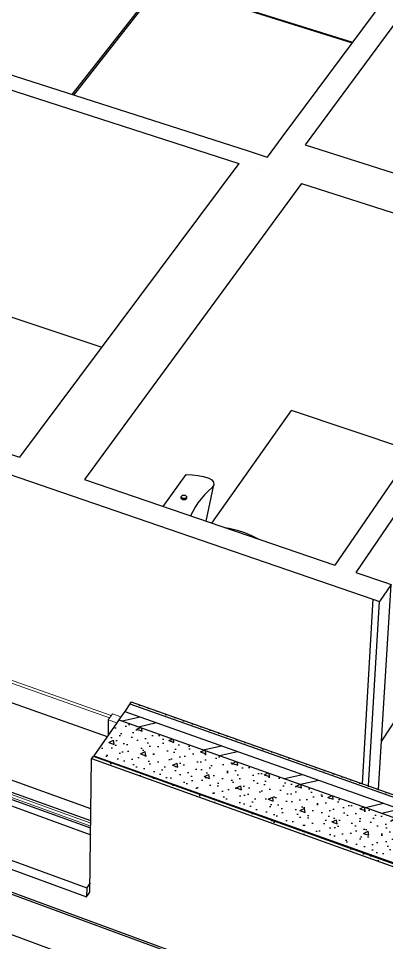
# Model space of a CAD drawing. Header units: millimetres. Extents: x 14050 to 24936, y -11631 to -4577.
# Drawn here: x 19801 to 20421, y -7873 to -6315 of the extents above; entities that cross this region are included whole.
import ezdxf

# ---------------------------------------------------------------- set-up
doc = ezdxf.new("R2010")
doc.units = ezdxf.units.MM
doc.header["$MEASUREMENT"] = 0
for name, color, linetype in [('NewA-Ee_25_10-M_WallsExternal', 7, 'Continuous'), ('NewA-Ee_25_10-M_WallsInternal', 7, 'Continuous'), ('NewA-Ee_40_20-M_GeneralFFAndEInternalMovable', 7, 'Continuous'), ('NewA-Ee_40_20-M_GeneralFFAndEInternalSanitary', 7, 'Continuous')]:
    doc.layers.add(name, color=color, linetype=linetype)

# ---------------------------------------------------------------- blocks, each defined once
blk = doc.blocks.new('Section Elem_10_1', base_point=(19801.1, -7873.2))
at = {"layer": 'NewA-Ee_25_10-M_WallsExternal', "linetype": 'Continuous'}
h = blk.add_hatch(dxfattribs=at)
h.set_pattern_fill('Plaster_0001', color=256, style=0, pattern_type=2)
h.set_pattern_definition([(340.5015, (19801.115, -7873.172), (11.26932, 17.49862), [0, -15.74545]), (340.5015, (19814.17, -7867.05), (11.26932, 17.49862), [0, -15.74545])])
h.paths.add_polyline_path([(19988.4, -7470.4), (20946.4, -7809.7), (20948.5, -7806.2), (19990.6, -7467.1)])
h = blk.add_hatch(dxfattribs=at)
h.set_pattern_fill('Insulation_0001', color=256, style=0, pattern_type=2)
h.set_pattern_definition([(12.8126, (19801.115, -7873.17), (-38.302, 70.878), []), (12.8126, (19793.454, -7859), (-38.302, 70.878), [])])
h.paths.add_polyline_path([(19969.6, -7497.2), (20929.6, -7838.2), (20938.4, -7823.2), (19979.5, -7483.1)])
h = blk.add_hatch(dxfattribs=at)
h.set_pattern_fill('Structural_Concrete_0001', color=256, style=0, pattern_type=2)
h.set_pattern_definition([(340.377, (19801.115, -7873.17), (41.0222, 63.6984), [9.496, -47.4803]), (340.377, (19848.46, -7850.89), (41.022, 63.6984), [9.496, -47.4803]), (25.203, (19801.115, -7873.17), (-59.99, 60.5506), [8.721, -43.605]), (25.203, (19854.78, -7892.31), (-59.99, 60.5506), [8.721, -43.605]), (98.68, (19810.06, -7876.36), (101.012, 3.148), [6.9827, -34.9135]), (98.68, (19863.73, -7895.5), (101.012, 3.148), [6.9827, -34.9135]), (340.377, (19805.062, -7867.042), (7.89473, 12.25877), [0, -18.9921, 0, -28.48816]), (12.848, (19814.007, -7870.231), (-7.06709, 13.17825), [0, -14.02509, 0, -23.37514])])
h.paths.add_polyline_path([(19969.6, -7497.2), (19927.3, -7557.7), (20891.5, -7902.7), (20929.6, -7838.2)])
h = blk.add_hatch(dxfattribs=at)
h.set_pattern_fill('Render_0001', color=256, style=0, pattern_type=2)
h.set_pattern_definition([(12.8796, (19824.286, -7837.192), (-9.27054, 17.40574), [0, -16.4242, 0, -24.6363]), (84.483, (19876.59, -7855.914), (-25.6842, 2.379), [0, -8.888, 0, -15.35198])])
h.paths.add_polyline_path([(19926.6, -7558.7), (19923.8, -7562.7), (20888.4, -7908.1), (20890.9, -7903.7)])
for p, q in [((21822.6, -8534.9), (16137.6, -6447.3)), ((21821.2, -8537.8), (16138.7, -6450.6)), ((19988.4, -7470.4), (20946.4, -7809.7)), ((19990.6, -7467.1), (20948.5, -7806.2)), ((19979.5, -7483.1), (20938.4, -7823.2)), ((19969.6, -7497.2), (20929.6, -7838.2)), ((19921, -7787.7), (19923.8, -7562.7)), ((19926.6, -7558.7), (19923.8, -7562.7)), ((19923.8, -7562.7), (20888.4, -7908.1)), ((19926.6, -7558.7), (20890.9, -7903.7)), ((19927.3, -7557.7), (19927.3, -7558.9)), ((19927.3, -7557.7), (20891.5, -7902.7))]:
    blk.add_line(p, q, dxfattribs=at)
at = {"layer": 'NewA-Ee_25_10-M_WallsExternal', "linetype": 'Continuous', "flags": 128}
for points in [[(19990.6, -7467.1), (19988.4, -7470.4), (19979.5, -7483.1), (19973.1, -7492.2), (19969.6, -7497.2)], [(19969.6, -7497.2), (19966.1, -7502.2), (19927.3, -7557.7)]]:
    blk.add_lwpolyline(points, dxfattribs=at)
blk = doc.blocks.new('Section Elem_32_1', base_point=(19801.1, -7873.2))
at = {"layer": 'NewA-Ee_25_10-M_WallsInternal', "linetype": 'Continuous'}
for p, q in [((20682.1, -5925.7), (20244.3, -6515.6)), ((20682.1, -5925.7), (20719.5, -5936.7)), ((20719.5, -5936.7), (20283.5, -6528.2)), ((20719.5, -5936.7), (20691, -6293.2)), ((20690.1, -6304.3), (20690, -6306)), ((20665.9, -6349), (20689.1, -6316.4)), ((20689.8, -6307.6), (20689.1, -6316.4)), ((20607.2, -6431.7), (20614.6, -6421.3)), ((20244.2, -6515.7), (20244.3, -6515.6))]:
    blk.add_line(p, q, dxfattribs=at)
blk = doc.blocks.new('Section Elem_36_1', base_point=(19801.1, -7873.2))
at = {"layer": 'NewA-Ee_25_10-M_WallsInternal', "linetype": 'Continuous'}
for p, q in [((19294.5, -6915.2), (20397.6, -7294.2)), ((19394.5, -6915.2), (19802.3, -7054.9)), ((19911.5, -7092.3), (20333.8, -7236.9)), ((20369.1, -7249), (20417, -7265.4)), ((19780.4, -7465.2), (19949.7, -7525.6))]:
    blk.add_line(p, q, dxfattribs=at)
blk = doc.blocks.new('Section Elem_40_1', base_point=(19801.1, -7873.2))
at = {"layer": 'NewA-Ee_25_10-M_WallsInternal', "linetype": 'Continuous'}
for p, q in [((19763.2, -6402.6), (19747, -6422.8)), ((19763.2, -6402.6), (20187.4, -6538.7)), ((19747, -6422.8), (19747, -6422.9)), ((19778.8, -6433), (20171.9, -6559.5)), ((20171.9, -6559.6), (20171.9, -6559.5)), ((19779.5, -6815.4), (19940.7, -6869.4))]:
    blk.add_line(p, q, dxfattribs=at)
blk = doc.blocks.new('Section Elem_56_1', base_point=(19801.1, -7873.2))
at = {"layer": 'NewA-Ee_25_10-M_WallsInternal', "linetype": 'Continuous'}
for p, q in [((20683.6, -6723.9), (20677.1, -6733.5)), ((20717.5, -6734.8), (20711, -6744.5)), ((20574.6, -6883.9), (20333.8, -7236.9)), ((20608.9, -6895.1), (20369.1, -7249)), ((20678.4, -7127.7), (20684.7, -7118.1)), ((20412, -7534), (20564.1, -7302))]:
    blk.add_line(p, q, dxfattribs=at)
blk = doc.blocks.new('Section Elem_76_1', base_point=(19801.1, -7873.2))
at = {"layer": 'NewA-Ee_25_10-M_WallsInternal', "linetype": 'Continuous'}
for p, q in [((20187.4, -6538.7), (20219.5, -6549)), ((20171.9, -6559.5), (19802.3, -7054.9)), ((20277.2, -6593.2), (19911.5, -7092.3)), ((20126.3, -7165.8), (20260.4, -6976))]:
    blk.add_line(p, q, dxfattribs=at)
blk = doc.blocks.new('Section Elem_77_1', base_point=(19801.1, -7873.2))
at = {"layer": 'NewA-Ee_25_10-M_WallsInternal', "linetype": 'Continuous'}
for p, q in [((20244.3, -6515.6), (20219.5, -6549)), ((20283.5, -6528.2), (20755.4, -6679)), ((20204.2, -6569.7), (20204.2, -6569.8)), ((20277.2, -6593.2), (20683.6, -6723.9)), ((20755.4, -6679), (20717.5, -6734.8)), ((20755.4, -6679), (20721.4, -7062.1)), ((20465, -7044.5), (20260.4, -6976.1)), ((20721.4, -7062.1), (20684.7, -7118.1))]:
    blk.add_line(p, q, dxfattribs=at)
blk = doc.blocks.new('Section Elem_99_1', base_point=(19801.1, -7873.2))
at = {"layer": 'NewA-Ee_25_10-M_WallsInternal', "linetype": 'Continuous'}
for p, q in [((20544.9, -7557), (20573.8, -7173.8)), ((20586.7, -7170.8), (20573.8, -7173.8)), ((20573.8, -7173.8), (20679.1, -7363.9)), ((20586.7, -7170.8), (20586.7, -7170.9)), ((20586.7, -7170.8), (20692.3, -7360.8)), ((20664.8, -7513.1), (20610.6, -7240.3)), ((20407, -7614.5), (20428.3, -7269.2)), ((20428.3, -7269.2), (20409, -7298.1)), ((20417, -7265.4), (20428.3, -7269.2)), ((20397.6, -7294.2), (20379.3, -7604.7)), ((20390.3, -7608.6), (20409, -7298.1)), ((20397.6, -7294.2), (20409, -7298.1)), ((20694.3, -7360.3), (20675.5, -7389.7)), ((20677.1, -7387.3), (20679.1, -7363.9)), ((20692.3, -7360.8), (20679.1, -7363.9)), ((20692, -7364), (20692.3, -7360.8)), ((20694.3, -7360.3), (20705.9, -7364.3)), ((20675.5, -7389.7), (20648.5, -7700)), ((20659.7, -7704), (20687.1, -7393.7)), ((20675.5, -7389.7), (20687.1, -7393.7)), ((20664.4, -7518.1), (20544.9, -7557)), ((20544.9, -7557), (20545, -7557)), ((20614.6, -7688), (20544.9, -7557))]:
    blk.add_line(p, q, dxfattribs=at)
blk = doc.blocks.new('Section Elem_122_1', base_point=(19801.1, -7873.2))
at = {"layer": 'NewA-Ee_25_10-M_WallsExternal', "linetype": 'Continuous'}
for p, q in [((19780.7, -7596.3), (19780.3, -7392.6)), ((19755.2, -7427.2), (19756.1, -7620)), ((19776.9, -7615.1), (19776.5, -7422.3)), ((19769.9, -7625), (19769.3, -7432.2)), ((19951.9, -7497.1), (19951.5, -7523.1)), ((19776.9, -7601.6), (19780.7, -7596.3)), ((19922.7, -7647.5), (19780.7, -7596.3)), ((19756.1, -7620), (19756.2, -7630.8)), ((19776.9, -7615.1), (19769.9, -7625)), ((19922.3, -7680.1), (19769.9, -7625)), ((19922.5, -7667.7), (19776.9, -7615.1)), ((19757.5, -7631.3), (19708.2, -7704.8)), ((19756.2, -7630.8), (19922.2, -7691)), ((19708.2, -7704.8), (19708.3, -7720)), ((19708.2, -7704.8), (19915.6, -7780.6)), ((19708.3, -7720), (19915.4, -7795.8)), ((19915.6, -7780.6), (19915.4, -7795.8)), ((19921.2, -7772), (19915.6, -7780.6)), ((19915.4, -7795.8), (19921, -7787.6))]:
    blk.add_line(p, q, dxfattribs=at)
at = {"layer": 'NewA-Ee_25_10-M_WallsExternal', "color": 24, "linetype": 'Continuous', "lineweight": 13}
for p, q in [((19755.2, -7427.2), (19769.3, -7432.2)), ((19762.4, -7417.3), (19776.5, -7422.3)), ((19776.5, -7422.3), (19769.3, -7432.2)), ((19956.8, -7490.1), (19774.3, -7425.3)), ((19771.4, -7429.2), (19954, -7494.1)), ((19958.9, -7487.1), (19951.9, -7497.1)), ((19958.9, -7487.1), (19973.1, -7492.2)), ((19951.9, -7497.1), (19966.1, -7502.2))]:
    blk.add_line(p, q, dxfattribs=at)
at = {"layer": 'NewA-Ee_25_10-M_WallsExternal', "color": 44, "linetype": 'Continuous', "lineweight": 13}
for p, q in [((19774.3, -7425.3), (19774.8, -7618.1)), ((19771.4, -7429.2), (19772, -7622)), ((19772, -7622), (19922.3, -7676.4)), ((19774.8, -7618.1), (19922.4, -7671.4))]:
    blk.add_line(p, q, dxfattribs=at)
blk = doc.blocks.new('Section Elem_156_1', base_point=(19801.1, -7873.2))
at = {"layer": 'NewA-Ee_25_10-M_WallsExternal', "linetype": 'Continuous'}
blk.add_line((21791.6, -8599.7), (16682.7, -6711.5), dxfattribs=at)
blk = doc.blocks.new('Section Elem_231_1', base_point=(19801.1, -7873.2))
at = {"layer": 'NewA-Ee_40_20-M_GeneralFFAndEInternalMovable', "linetype": 'Continuous'}
for p, q in [((19891.1, -6443.6), (20037.5, -6257.1)), ((19893.9, -6444.5), (20041.7, -6256.1)), ((20037.5, -6257.1), (20040, -6255.7)), ((20037.5, -6257.1), (20038.6, -6256.1)), ((20038.6, -6256.1), (20040.6, -6255.2)), ((20040, -6255.7), (20041.7, -6256.1)), ((20040.6, -6255.2), (20041.3, -6255)), ((20041.3, -6255), (20042, -6254.9)), ((20041.7, -6256.1), (20042, -6255.9)), ((20041.9, -6255.8), (20042, -6255.9)), ((20042, -6254.9), (20043.1, -6255.1)), ((20042, -6255.9), (20042.4, -6256)), ((20042.4, -6255.9), (20043.3, -6255.1)), ((20042.4, -6255.9), (20042.4, -6256)), ((20042.4, -6256), (20362.6, -6356.2)), ((20043.1, -6255.1), (20043.3, -6255.1)), ((20043.3, -6255.1), (20363.2, -6355.3))]:
    blk.add_line(p, q, dxfattribs=at)
blk = doc.blocks.new('Section Elem_249_1', base_point=(19801.1, -7873.2))
at = {"layer": 'NewA-Ee_40_20-M_GeneralFFAndEInternalSanitary', "linetype": 'Continuous'}
for p, q in [((20044.5, -7137.8), (20083.3, -7083.8)), ((20083.3, -7083.8), (20093, -7084.2)), ((20093, -7084.2), (20102.6, -7085.3)), ((20102.6, -7085.3), (20112, -7087.2)), ((20112, -7087.2), (20121, -7089.8)), ((20121, -7089.8), (20126.3, -7092.8)), ((20126.3, -7092.8), (20129.3, -7096.9)), ((20129.3, -7096.9), (20129.4, -7101.5)), ((20120, -7111.8), (20113.8, -7118.3)), ((20116.9, -7162.6), (20129.4, -7101.5)), ((20126.6, -7105.6), (20120, -7111.8)), ((20129.4, -7101.5), (20126.6, -7105.6)), ((20074.9, -7121.3), (20075.1, -7120.7)), ((20075, -7121.9), (20074.9, -7121.3)), ((20074.9, -7123.5), (20074.9, -7121.3)), ((20074.9, -7124.1), (20074.9, -7123.5)), ((20075.1, -7124.6), (20074.9, -7124.1)), ((20075.2, -7122.5), (20075, -7121.9)), ((20075.1, -7120.7), (20075.4, -7120.2)), ((20075.5, -7125.2), (20075.1, -7124.6)), ((20075.5, -7123), (20075.2, -7122.5)), ((20075.4, -7120.2), (20075.8, -7119.7)), ((20076.1, -7123.5), (20075.5, -7123)), ((20076, -7125.7), (20075.5, -7125.2)), ((20075.8, -7119.7), (20076.4, -7119.3)), ((20076.6, -7126.1), (20076, -7125.7)), ((20076.7, -7123.9), (20076.1, -7123.5)), ((20076.4, -7119.3), (20077.1, -7118.9)), ((20077.4, -7126.4), (20076.6, -7126.1)), ((20077.4, -7124.2), (20076.7, -7123.9)), ((20077.1, -7118.9), (20077.9, -7118.7)), ((20078.2, -7124.4), (20077.4, -7124.2)), ((20078.2, -7126.6), (20077.4, -7126.4)), ((20077.9, -7118.7), (20078.7, -7118.6)), ((20079.1, -7124.5), (20078.2, -7124.4)), ((20079, -7126.7), (20078.2, -7126.6)), ((20078.7, -7118.6), (20079.6, -7118.6)), ((20079.9, -7126.7), (20079, -7126.7)), ((20079.9, -7124.5), (20079.1, -7124.5)), ((20079.6, -7118.6), (20080.4, -7118.7)), ((20080.8, -7124.4), (20079.9, -7124.5)), ((20080.7, -7126.6), (20079.9, -7126.7)), ((20080.4, -7118.7), (20081.2, -7118.9)), ((20081.5, -7126.3), (20080.7, -7126.6)), ((20081.6, -7124.2), (20080.8, -7124.4)), ((20081.2, -7118.9), (20082, -7119.2)), ((20082.2, -7126), (20081.5, -7126.3)), ((20082.3, -7123.8), (20081.6, -7124.2)), ((20082, -7119.2), (20082.6, -7119.6)), ((20082.8, -7125.6), (20082.2, -7126)), ((20082.8, -7123.4), (20082.3, -7123.8)), ((20082.6, -7119.6), (20083.1, -7120.1)), ((20083.3, -7122.9), (20082.8, -7123.4)), ((20083.2, -7125.1), (20082.8, -7125.6)), ((20083.1, -7120.1), (20083.5, -7120.6)), ((20083.5, -7124.5), (20083.2, -7125.1)), ((20083.6, -7122.4), (20083.3, -7122.9)), ((20083.5, -7120.6), (20083.7, -7121.2)), ((20083.7, -7123.9), (20083.5, -7124.5)), ((20083.7, -7121.8), (20083.6, -7122.4)), ((20083.7, -7121.2), (20083.7, -7121.8)), ((20083.7, -7123.9), (20083.7, -7121.8)), ((20102.9, -7131.8), (20098.2, -7138.8)), ((20108.1, -7124.9), (20102.9, -7131.8)), ((20113.8, -7118.3), (20108.1, -7124.9)), ((20094.1, -7146), (20090.4, -7153.4)), ((20098.2, -7138.8), (20094.1, -7146)), ((20090.4, -7153.4), (20090.4, -7153.5)), ((20147.7, -7173.2), (20155.6, -7174.5)), ((20155.6, -7174.5), (20169.2, -7177.8)), ((20169.2, -7177.8), (20181.6, -7181.7)), ((20181.6, -7181.7), (20193.3, -7186.6)), ((20193.3, -7186.6), (20204.1, -7192.2)), ((20204.1, -7192.2), (20204.9, -7192.7))]:
    blk.add_line(p, q, dxfattribs=at)

msp = doc.modelspace()

# ---------------------------------------------------------------- block references
at = {"layer": 'NewA-Ee_25_10-M_WallsExternal', "lineweight": 0}
for name in ['Section Elem_10_1', 'Section Elem_156_1', 'Section Elem_122_1']:
    msp.add_blockref(name, (19801.1, -7873.2), dxfattribs=at)
at = {"layer": 'NewA-Ee_25_10-M_WallsInternal', "lineweight": 0}
for name in ['Section Elem_36_1', 'Section Elem_32_1', 'Section Elem_40_1', 'Section Elem_77_1', 'Section Elem_76_1', 'Section Elem_56_1', 'Section Elem_99_1']:
    msp.add_blockref(name, (19801.1, -7873.2), dxfattribs=at)
at = {"layer": 'NewA-Ee_40_20-M_GeneralFFAndEInternalMovable', "lineweight": 0}
msp.add_blockref('Section Elem_231_1', (19801.1, -7873.2), dxfattribs=at)
at = {"layer": 'NewA-Ee_40_20-M_GeneralFFAndEInternalSanitary', "lineweight": 0}
msp.add_blockref('Section Elem_249_1', (19801.1, -7873.2), dxfattribs=at)

doc.saveas('drawing.dxf')
